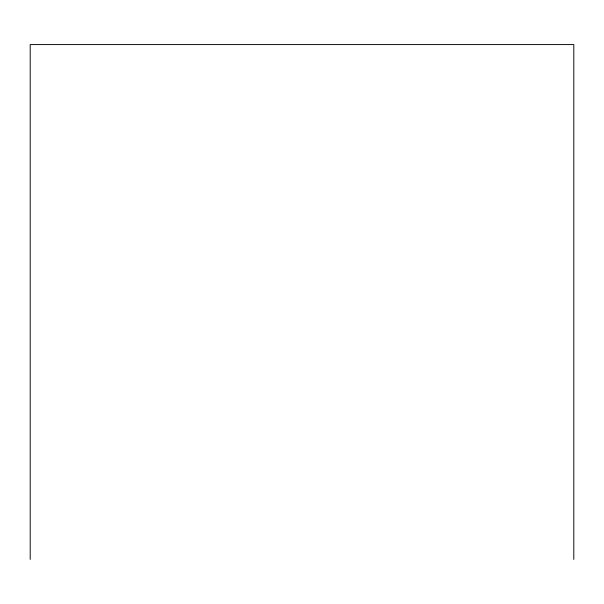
<?xml version="1.0" encoding="UTF-8"?>
<svg xmlns="http://www.w3.org/2000/svg" width="604" height="604" viewBox="0 0 604 604"><rect width="100%" height="100%" fill="white"/><g stroke="black" fill="none" stroke-linecap="round" stroke-linejoin="round"><path stroke-width="0.91" d="M573.8 559.417L573.8 44.583L30.2 44.583L30.2 559.417"/></g></svg>
